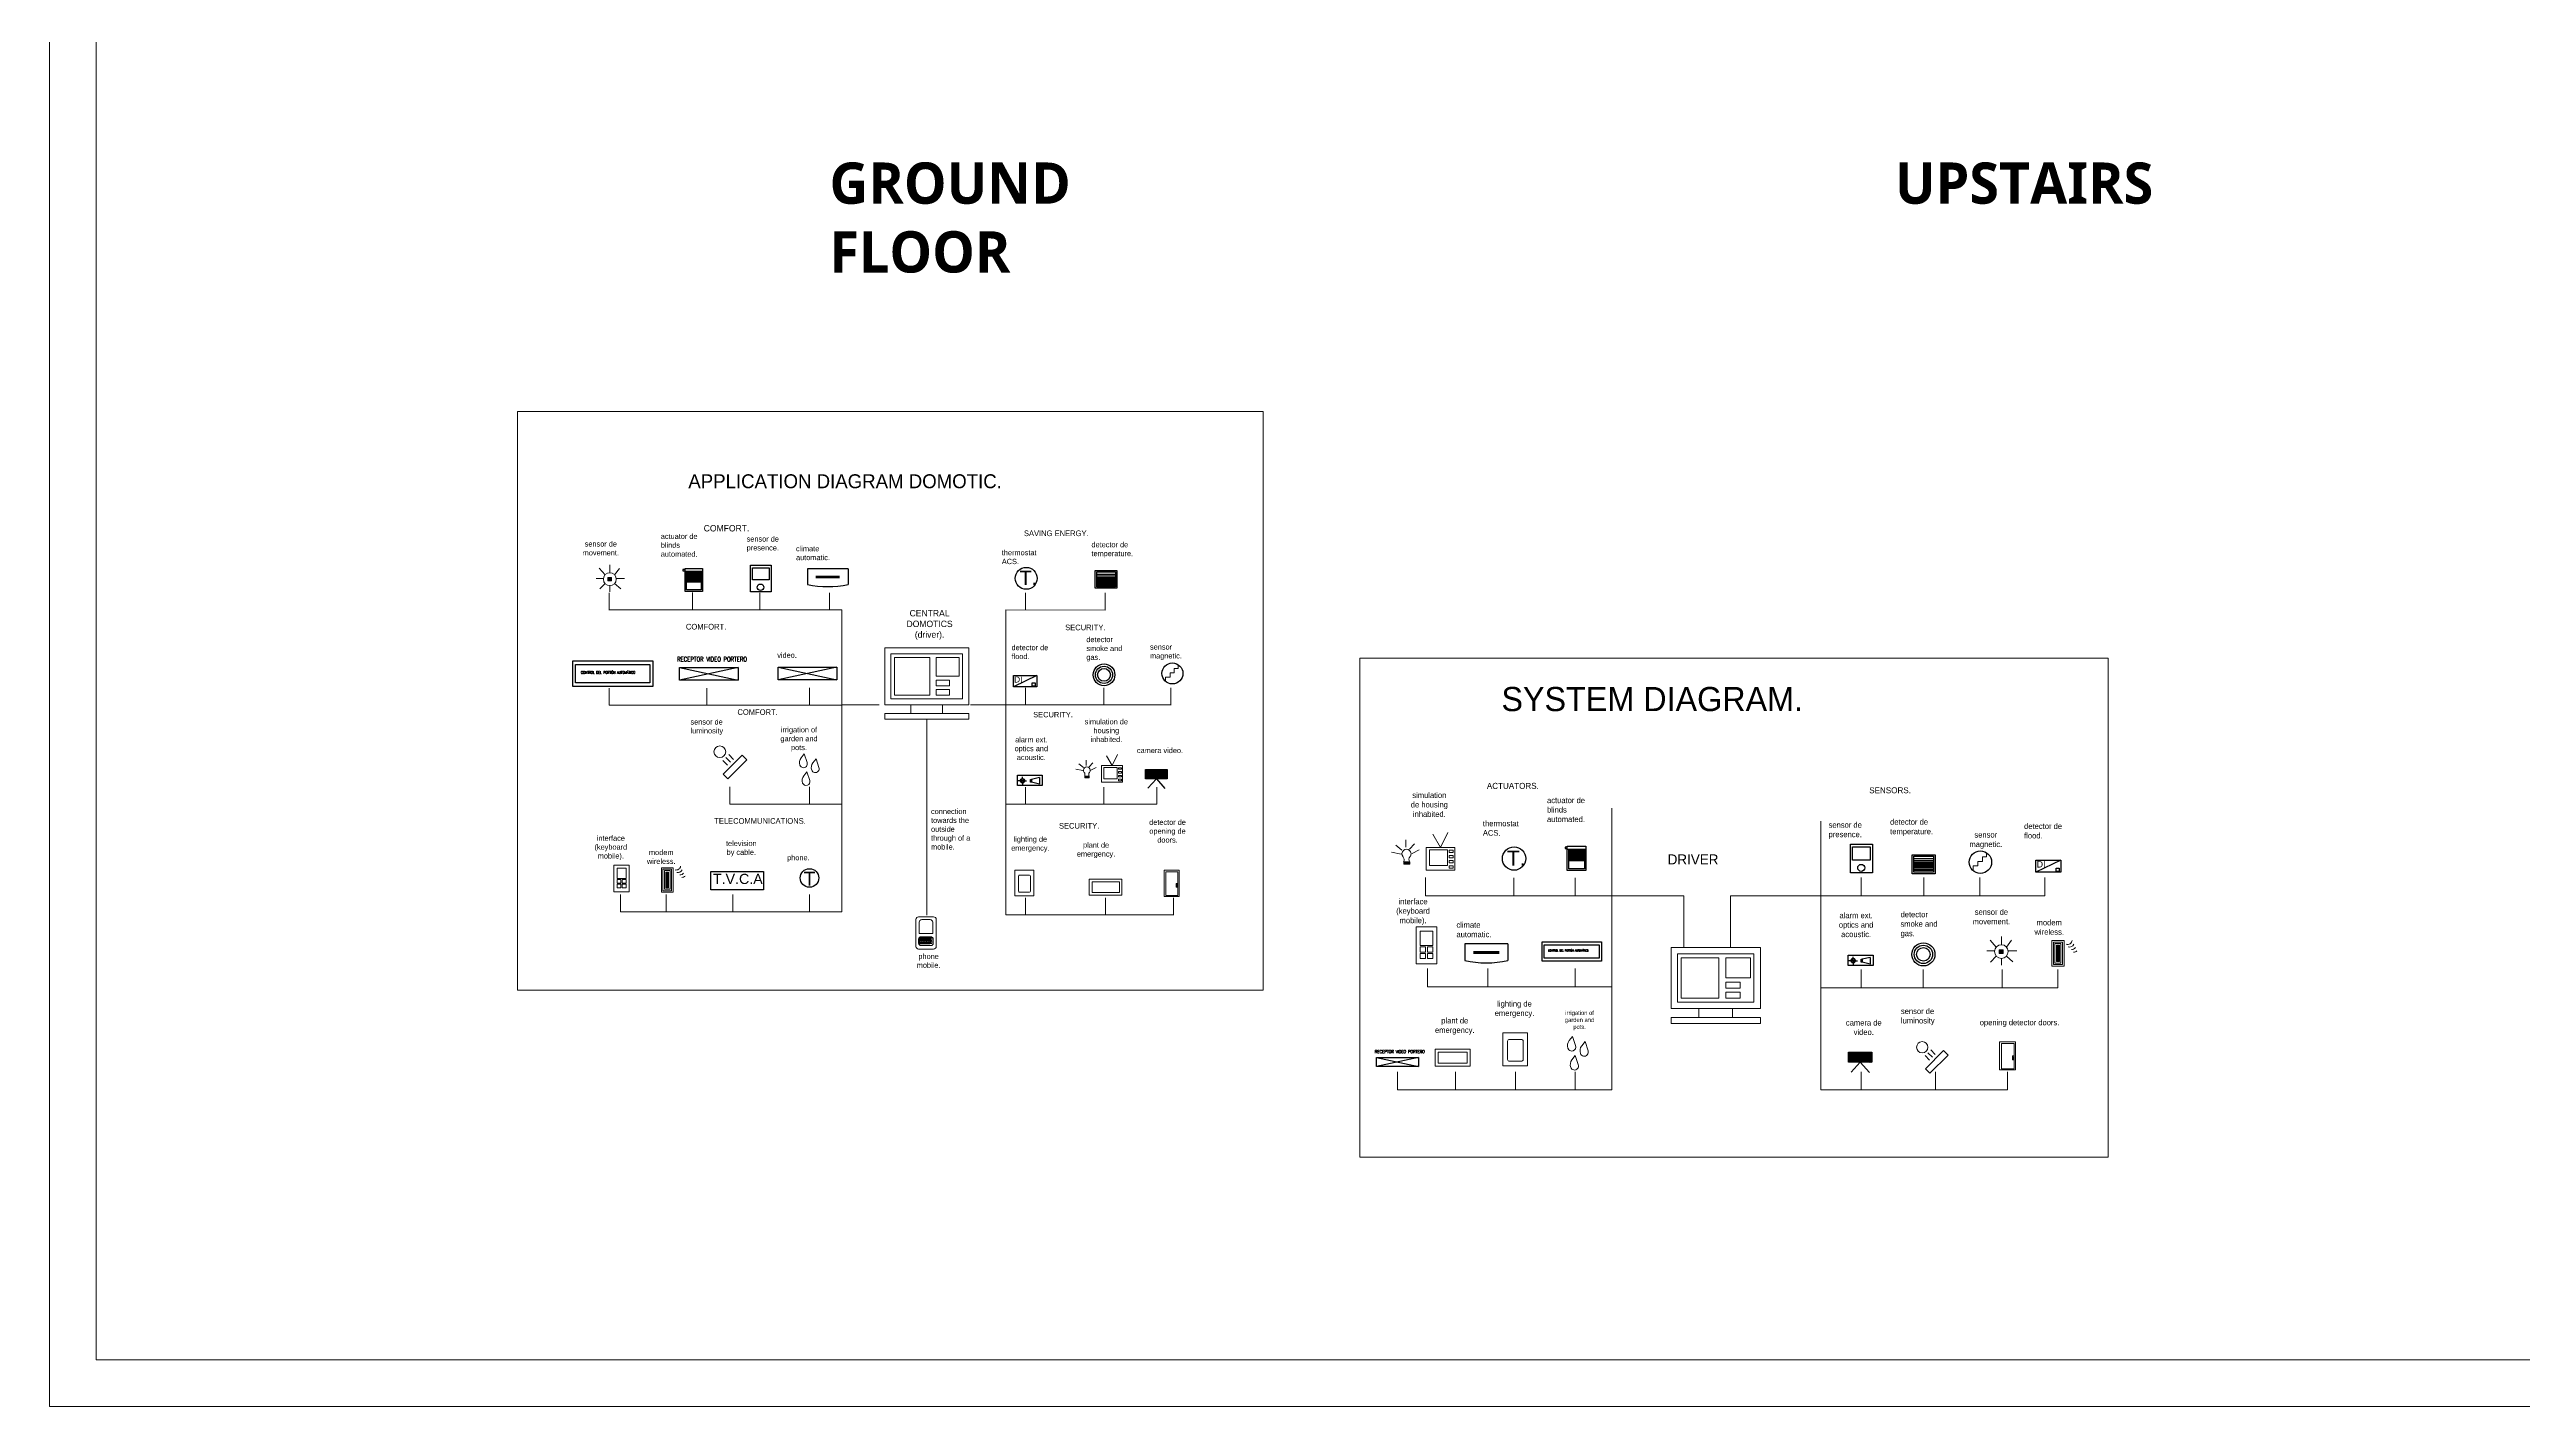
# Model space of a CAD drawing. Extents: x -111 to 1137, y -130 to 54.
# Drawn here: x 629.57 to 671.87, y -49.18 to -25.97 of the extents above; entities that cross this region are included whole.
import ezdxf
from ezdxf.enums import TextEntityAlignment as Align

# ---------------------------------------------------------------- set-up
doc = ezdxf.new("R2010")
doc.units = 0
doc.layers.get('0').update_dxf_attribs({"lineweight": 0})
for name, color, linetype in [('cableado de telefono', 230, 'Continuous'), ('simmbologia domotica', 160, 'Continuous'), ('TEXTO', 164, 'Continuous')]:
    doc.layers.add(name, color=color, linetype=linetype)
doc.layers.add('instalacion DOMOTICA', color=5, linetype='Continuous', lineweight=20)
doc.styles.add('simplex', font='simplex.shx', dxfattribs={"width": 0.8})

# ---------------------------------------------------------------- blocks, each defined once
blk = doc.blocks.new('hert')
at = {"layer": 'simmbologia domotica', "ltscale": 0.25}
for points in [[(540.34, 9.605), (540.576, 9.605), (540.576, 9.299), (540.34, 9.299)], [(540.363, 9.576), (540.551, 9.576), (540.551, 9.436), (540.363, 9.436)]]:
    blk.add_lwpolyline(points, close=True, dxfattribs=at)
blk.add_circle((540.455, 9.352), 0.0373, dxfattribs=at)
blk = doc.blocks.new('cdreerr')
at = {"layer": 'instalacion DOMOTICA', "ltscale": 0.25}
for p, q in [((540.423, 6.619), (540.423, 6.67)), ((540.423, 6.67), (540.474, 6.67)), ((540.474, 6.67), (540.474, 6.718)), ((540.474, 6.718), (540.522, 6.718)), ((540.522, 6.718), (540.522, 6.767)), ((540.522, 6.767), (540.566, 6.767)), ((540.566, 6.767), (540.566, 6.812))]:
    blk.add_line(p, q, dxfattribs=at)
at = {"layer": 'simmbologia domotica'}
blk.add_circle((540.501, 6.711), 0.12, dxfattribs=at)
blk = doc.blocks.new('xaasw')
at = {"layer": 'simmbologia domotica', "ltscale": 0.25}
blk.add_line((540.665, 6.091), (540.398, 5.962), dxfattribs=at)
for points in [[(540.398, 6.091), (540.665, 6.091), (540.665, 5.962), (540.398, 5.962)], [(540.648, 5.969), (540.614, 5.969), (540.614, 6.007), (540.648, 6.007)]]:
    blk.add_lwpolyline(points, close=True, dxfattribs=at)
at = {"layer": 'simmbologia domotica', "ltscale": 0.25, "insert": (540.406, 6.081), "char_height": 0.06837, "width": 0.02899, "attachment_point": 1}
blk.add_mtext('{\\f@Arial Unicode MS|b0|i0|c0|p34;DI}', dxfattribs=at)
blk = doc.blocks.new('hytr')
at = {"layer": 'simmbologia domotica', "ltscale": 0.25}
h = blk.add_hatch(color=256, dxfattribs=at)
edge = h.paths.add_edge_path()
edge.add_line((540.435, 5.828), (540.452, 5.845))
edge.add_line((540.452, 5.845), (540.437, 5.864))
edge.add_arc((540.452, 5.845), 0.0242, 127.8155, 225.6103)
edge = h.paths.add_edge_path()
edge.add_line((540.469, 5.862), (540.452, 5.845))
edge.add_line((540.452, 5.845), (540.467, 5.826))
edge.add_arc((540.452, 5.845), 0.0242, 307.8155, 405.6103)
blk.add_hatch(color=256, dxfattribs=at).paths.add_polyline_path([(540.537, 5.86), (540.55, 5.86), (540.55, 5.829), (540.537, 5.829)])
for p, q in [((540.428, 5.845), (540.405, 5.845)), ((540.435, 5.828), (540.469, 5.862)), ((540.467, 5.826), (540.437, 5.864)), ((540.452, 5.869), (540.452, 5.888)), ((540.476, 5.845), (540.497, 5.845)), ((540.635, 5.879), (540.55, 5.86)), ((540.635, 5.808), (540.55, 5.829)), ((540.635, 5.879), (540.635, 5.808)), ((540.452, 5.821), (540.452, 5.8))]:
    blk.add_line(p, q, dxfattribs=at)
for points in [[(540.398, 5.904), (540.665, 5.904), (540.665, 5.795), (540.398, 5.795)], [(540.537, 5.86), (540.55, 5.86), (540.55, 5.829), (540.537, 5.829)]]:
    blk.add_lwpolyline(points, close=True, dxfattribs=at)
blk.add_circle((540.452, 5.845), 0.0242, dxfattribs=at)
blk = doc.blocks.new('DETEC')
at = {"color": 5}
for radius in [0.241, 0.191, 0.141]:
    blk.add_circle((1767.032, 1060.601), radius, dxfattribs=at)
blk = doc.blocks.new('vdferte')
at = {"layer": 'instalacion DOMOTICA'}
for p, q in [((537.75, 3.743), (537.75, 3.12)), ((538.669, 3.743), (537.75, 3.743)), ((537.817, 3.432), (537.817, 3.679)), ((537.817, 3.679), (538.602, 3.679)), ((537.855, 3.225), (537.855, 3.639)), ((538.242, 3.639), (537.855, 3.639)), ((538.242, 3.432), (538.242, 3.639)), ((538.312, 3.432), (538.312, 3.639)), ((538.312, 3.639), (538.565, 3.639)), ((538.565, 3.432), (538.565, 3.639)), ((538.602, 3.432), (538.602, 3.679)), ((538.669, 3.743), (538.669, 3.12)), ((537.817, 3.432), (537.817, 3.184)), ((538.242, 3.225), (538.242, 3.432)), ((538.312, 3.432), (538.565, 3.432)), ((538.312, 3.328), (538.312, 3.39)), ((538.459, 3.39), (538.312, 3.39)), ((538.312, 3.328), (538.459, 3.328)), ((538.459, 3.328), (538.459, 3.39)), ((538.602, 3.432), (538.602, 3.184)), ((538.669, 3.12), (537.75, 3.12)), ((538.602, 3.184), (537.817, 3.184)), ((537.855, 3.225), (538.242, 3.225)), ((538.037, 3.12), (538.037, 3.026)), ((538.312, 3.225), (538.312, 3.287)), ((538.312, 3.287), (538.459, 3.287)), ((538.459, 3.225), (538.312, 3.225)), ((538.382, 3.12), (538.382, 3.026)), ((538.459, 3.287), (538.459, 3.225)), ((538.669, 3.026), (537.75, 3.026)), ((537.75, 3.026), (537.75, 2.964)), ((538.669, 2.964), (537.75, 2.964)), ((538.669, 3.026), (538.669, 2.964))]:
    blk.add_line(p, q, dxfattribs=at)
blk = doc.blocks.new('xasw')
at = {"layer": 'simmbologia domotica', "ltscale": 0.25}
blk.add_circle((540.504, 6.343), 0.125, dxfattribs=at)
at = {"layer": 'simmbologia domotica', "ltscale": 0.25, "insert": (540.428, 6.429), "char_height": 0.16139, "width": 0.10993, "attachment_point": 1}
blk.add_mtext('{\\f@Arial Unicode MS|b0|i0|c0|p34;T.}', dxfattribs=at)
blk = doc.blocks.new('frer')
at = {"layer": 'simmbologia domotica', "ltscale": 0.25}
for p, q in [((552.251, 27.597), (552.483, 27.597)), ((552.251, 27.575), (552.483, 27.575)), ((552.251, 27.554), (552.483, 27.554)), ((552.251, 27.537), (552.483, 27.537)), ((552.251, 27.522), (552.483, 27.522)), ((552.251, 27.506), (552.483, 27.506)), ((552.251, 27.489), (552.483, 27.489)), ((552.251, 27.472), (552.483, 27.472)), ((552.251, 27.458), (552.483, 27.458))]:
    blk.add_line(p, q, dxfattribs=at)
for points in [[(552.228, 27.641), (552.503, 27.641), (552.503, 27.417), (552.228, 27.417)], [(552.251, 27.623), (552.483, 27.623), (552.483, 27.434), (552.251, 27.434)]]:
    blk.add_lwpolyline(points, close=True, dxfattribs=at)
blk = doc.blocks.new('ndht')
at = {"layer": 'simmbologia domotica', "ltscale": 0.25}
for p, q in [((540.375, 8.761), (540.573, 8.761)), ((540.375, 8.748), (540.573, 8.748)), ((540.471, 8.762), (540.471, 8.692)), ((540.375, 8.734), (540.573, 8.734)), ((540.375, 8.722), (540.573, 8.722)), ((540.375, 8.71), (540.573, 8.71)), ((540.375, 8.698), (540.573, 8.698)), ((540.375, 8.685), (540.573, 8.685)), ((540.375, 8.67), (540.573, 8.67)), ((540.375, 8.655), (540.573, 8.655)), ((540.375, 8.639), (540.573, 8.639))]:
    blk.add_line(p, q, dxfattribs=at)
for points in [[(540.357, 8.807), (540.329, 8.807), (540.329, 8.788), (540.357, 8.788)], [(540.357, 8.819), (540.593, 8.819), (540.593, 8.511), (540.357, 8.511)], [(540.357, 8.819), (540.593, 8.819), (540.593, 8.778), (540.357, 8.778)], [(540.375, 8.778), (540.573, 8.778), (540.573, 8.532), (540.375, 8.532)]]:
    blk.add_lwpolyline(points, close=True, dxfattribs=at)
for points in [[(540.471, 8.762, 0.0306, 0, 0), (540.471, 8.778, 0, 0, 0)], [(540.471, 8.692, 0.0306, 0, 0), (540.471, 8.676, 0, 0, 0)]]:
    blk.add_lwpolyline(points, format="xyseb", dxfattribs=at)
blk = doc.blocks.new('sderrr')
at = {"layer": 'simmbologia domotica'}
for p, q in [((540.11, 4.185), (541.049, 4.185)), ((540.11, 3.983), (540.11, 4.185)), ((541.049, 4.185), (540.11, 3.983)), ((540.11, 4.185), (541.049, 3.983)), ((541.049, 3.983), (540.11, 3.983)), ((541.049, 4.185), (541.049, 3.983))]:
    blk.add_line(p, q, dxfattribs=at)
blk = doc.blocks.new('vfr4')
at = {"layer": 'simmbologia domotica', "xscale": 0.7109990691925423, "yscale": 0.7109990691925423, "zscale": 0.7109990691925423}
blk.add_blockref('sderrr', (156.117, 0.757), dxfattribs=at)
at = {"color": 5, "insert": (540.106, 3.854), "char_height": 0.04958, "attachment_point": 1, "style": 'simplex'}
blk.add_mtext_dynamic_manual_height_columns('RECEPTOR VIDEO PORTERO', width=1.86011, gutter_width=12.5, heights=[0], dxfattribs=at)
blk = doc.blocks.new('cder')
at = {"color": 5, "lineweight": 25}
for points in [[(586.675, 31.959), (587.718, 31.959), (587.718, 31.621), (586.675, 31.621)], [(586.711, 31.909), (587.68, 31.909), (587.68, 31.672), (586.711, 31.672)]]:
    blk.add_lwpolyline(points, close=True, dxfattribs=at)
at = {"color": 5, "insert": (586.782, 31.823), "char_height": 0.03334, "attachment_point": 1, "style": 'simplex'}
blk.add_mtext_dynamic_manual_height_columns('CONTROL DEL PORTÓN AUTOMÁTICO', width=0.80041, gutter_width=12.5, heights=[0], dxfattribs=at)
blk = doc.blocks.new('xcder')
at = {"layer": 'instalacion DOMOTICA', "ltscale": 0.25}
for points in [[(587.164, 29.102), (587.107, 29.029, 0.255981), (587.085, 28.898, 1), (587.216, 28.944), (587.164, 29.102)], [(587.379, 29.012), (587.322, 28.94, 0.255981), (587.3, 28.808, 1), (587.431, 28.854), (587.379, 29.012)], [(587.212, 28.776), (587.155, 28.703, 0.255981), (587.134, 28.572, 1), (587.264, 28.618), (587.212, 28.776)]]:
    blk.add_lwpolyline(points, format="xyb", dxfattribs=at)
blk = doc.blocks.new('sdee')
at = {"layer": 'instalacion DOMOTICA'}
for p, q in [((587.042, 27.177), (587.174, 27.044)), ((587.579, 27.324), (587.049, 26.794)), ((587.123, 27.258), (587.256, 27.126)), ((587.712, 27.192), (587.181, 26.661)), ((587.205, 27.34), (587.337, 27.207)), ((587.579, 27.324), (587.712, 27.192)), ((587.049, 26.794), (587.181, 26.661))]:
    blk.add_line(p, q, dxfattribs=at)
blk.add_circle((586.957, 27.419), 0.163, dxfattribs=at)
blk = doc.blocks.new('assde')
at = {"layer": 'instalacion DOMOTICA', "ltscale": 0.25}
for p, q in [((587.407, 32.292), (587.31, 32.463)), ((587.407, 32.292), (587.503, 32.484)), ((586.9, 32.204), (586.779, 32.231)), ((586.91, 32.258), (586.834, 32.322)), ((586.961, 32.295), (586.961, 32.388)), ((587.009, 32.271), (587.075, 32.338)), ((587.042, 32.213), (587.135, 32.261)), ((586.934, 32.103), (587.011, 32.103)), ((586.934, 32.098), (587.011, 32.098)), ((586.934, 32.092), (587.011, 32.092)), ((586.934, 32.085), (587.011, 32.085))]:
    blk.add_line(p, q, dxfattribs=at)
for points in [[(587.222, 32.292), (587.591, 32.292), (587.591, 32.001), (587.222, 32.001)], [(587.266, 32.259), (587.496, 32.259), (587.496, 32.061), (587.266, 32.061)], [(587.517, 32.255), (587.571, 32.255), (587.571, 32.227), (587.517, 32.227)], [(587.517, 32.187), (587.571, 32.187), (587.571, 32.16), (587.517, 32.16)], [(587.517, 32.122), (587.571, 32.122), (587.571, 32.094), (587.517, 32.094)], [(586.934, 32.106), (587.011, 32.106), (587.011, 32.077), (586.934, 32.077)], [(587.517, 32.054), (587.571, 32.054), (587.571, 32.026), (587.517, 32.026)]]:
    blk.add_lwpolyline(points, close=True, dxfattribs=at)
for centre, radius, start, end in [((586.97, 32.21), 0.0584, 320.9357, 219.8289), ((586.874, 32.132), 0.0647, 336.5099, 39.7573), ((587.061, 32.136), 0.059, 141.611, 210.5393)]:
    blk.add_arc(centre, radius, start, end, dxfattribs=at)
blk = doc.blocks.new('camara')
at = {"layer": 'simmbologia domotica', "ltscale": 0.25}
h = blk.add_hatch(dxfattribs=at)
h.set_pattern_fill('_USER', color=256, scale=0.004274, angle=45, style=0, pattern_type=0)
h.set_pattern_definition([(45, (-2129.9719227, -938.1488353), (-0.003021858807, 0.003021858807), [])])
h.paths.add_polyline_path([(587.051, 30.462), (587.051, 30.354), (587.299, 30.354), (587.299, 30.462)])
h.paths.add_polyline_path([(587.049, 30.386), (587.312, 30.386), (587.312, 30.43), (587.049, 30.43)], flags=9)
for q in [(587.078, 30.247), (587.273, 30.246)]:
    blk.add_line((587.176, 30.354), q, dxfattribs=at)
blk.add_lwpolyline([(587.051, 30.462), (587.299, 30.462), (587.299, 30.354), (587.051, 30.354)], close=True, dxfattribs=at)
blk.add_text('camara', height=0.0439, dxfattribs=at).set_placement((587.181, 30.408), align=Align.MIDDLE)
blk = doc.blocks.new('cdfer')
at = {"layer": 'instalacion DOMOTICA', "ltscale": 0.25}
blk.add_lwpolyline([(587.067, 28.668), (587.329, 28.668), (587.329, 28.318), (587.067, 28.318)], close=True, dxfattribs=at)
blk.add_lwpolyline([(587.136, 28.6), (587.263, 28.6, -0.414214), (587.283, 28.58), (587.283, 28.386, -0.414214), (587.263, 28.366), (587.136, 28.366, -0.414214), (587.116, 28.386), (587.116, 28.58, -0.414214)], format="xyb", close=True, dxfattribs=at)
blk = doc.blocks.new('sswe')
at = {"layer": 'simmbologia domotica', "ltscale": 0.25}
blk.add_circle((540.476, 7.597), 0.145, dxfattribs=at)
at = {"layer": 'simmbologia domotica', "ltscale": 0.25, "insert": (540.384, 7.694), "char_height": 0.2181, "width": 0.15713, "attachment_point": 1}
blk.add_mtext('{\\f@Arial Unicode MS|b0|i0|c0|p34;T}', dxfattribs=at)
blk = doc.blocks.new('television')
at = {"layer": 'simmbologia domotica', "ltscale": 0.25}
blk.add_lwpolyline([(540.362, 7.223), (541.014, 7.223), (541.014, 6.999), (540.362, 6.999)], close=True, dxfattribs=at)
at = {"layer": 'simmbologia domotica', "ltscale": 0.25, "insert": (540.388, 7.196), "char_height": 0.12582, "width": 0.87648, "attachment_point": 1}
blk.add_mtext('{\\f@Arial Unicode MS|b0|i0|c0|p34;T.V.C.A}', dxfattribs=at)
blk = doc.blocks.new('sder')
at = {"layer": 'instalacion DOMOTICA', "ltscale": 0.25}
h = blk.add_hatch(color=256, dxfattribs=at)
h.dxf.hatch_style = 1
h.paths.add_polyline_path([(540.388, 1.309), (540.388, 0.993), (540.444, 0.993), (540.444, 1.309)])
for points in [[(540.298, 1.399), (540.534, 1.399), (540.534, 0.903), (540.298, 0.903)], [(540.328, 1.369), (540.504, 1.369), (540.504, 0.933), (540.328, 0.933)], [(540.358, 1.339), (540.474, 1.339), (540.474, 0.963), (540.358, 0.963)], [(540.388, 1.309), (540.444, 1.309), (540.444, 0.993), (540.388, 0.993)]]:
    blk.add_lwpolyline(points, close=True, dxfattribs=at)
blk = doc.blocks.new('asder')
at = {"layer": 'instalacion DOMOTICA'}
for p, q in [((586.903, 29.739), (586.903, 28.668)), ((587.51, 29.739), (586.903, 29.739)), ((587.025, 29.204), (587.025, 29.62)), ((587.388, 29.62), (587.025, 29.62)), ((587.388, 29.204), (587.388, 29.62)), ((587.51, 29.739), (587.51, 28.668)), ((587.388, 29.204), (587.025, 29.204)), ((587.025, 29.161), (587.025, 29.013)), ((587.175, 29.161), (587.025, 29.161)), ((587.175, 29.013), (587.025, 29.013)), ((587.175, 28.97), (587.025, 28.97)), ((587.025, 28.821), (587.025, 28.97)), ((587.175, 28.821), (587.025, 28.821)), ((587.175, 29.161), (587.175, 29.013)), ((587.175, 28.821), (587.175, 28.97)), ((587.238, 29.161), (587.238, 29.013)), ((587.238, 29.161), (587.388, 29.161)), ((587.238, 29.013), (587.388, 29.013)), ((587.238, 28.821), (587.238, 28.97)), ((587.238, 28.97), (587.388, 28.97)), ((587.238, 28.821), (587.388, 28.821)), ((587.388, 29.161), (587.388, 29.013)), ((587.388, 28.821), (587.388, 28.97)), ((587.51, 28.668), (586.903, 28.668))]:
    blk.add_line(p, q, dxfattribs=at)
blk = doc.blocks.new('xdcf')
at = {"layer": 'simmbologia domotica'}
for p, q in [((536.87, 4.677), (536.87, 4.499)), ((537.331, 4.677), (536.87, 4.677)), ((537.331, 4.677), (537.331, 4.499))]:
    blk.add_line(p, q, dxfattribs=at)
at = {"layer": 'simmbologia domotica', "const_width": 0.0307}
blk.add_lwpolyline([(537.237, 4.585), (536.96, 4.585)], dxfattribs=at)
at = {"layer": 'simmbologia domotica'}
blk.add_arc((537.1, 5.523), 1.049, 257.3014, 282.6986, dxfattribs=at)
blk = doc.blocks.new('vfre')
at = {"layer": 'instalacion DOMOTICA', "ltscale": 0.25}
for points in [[(587.123, 27.195), (587.438, 27.195), (587.438, 26.649), (587.123, 26.649)], [(587.16, 27.161), (587.412, 27.161), (587.412, 26.67), (587.16, 26.67)], [(587.374, 26.92), (587.403, 26.92), (587.403, 26.843), (587.374, 26.843)], [(587.393, 26.896), (587.4, 26.896), (587.4, 26.887), (587.393, 26.887)], [(587.393, 26.884), (587.4, 26.884), (587.4, 26.865), (587.393, 26.865)]]:
    blk.add_lwpolyline(points, close=True, dxfattribs=at)
blk = doc.blocks.new('bafarra')
at = {"layer": 'instalacion DOMOTICA', "ltscale": 0.25}
h = blk.add_hatch(color=256, dxfattribs=at)
h.dxf.hatch_style = 1
h.paths.add_polyline_path([(534.59, 4.539), (534.633, 4.539), (534.633, 4.579), (534.59, 4.579)])
for p, q in [((534.541, 4.568), (534.458, 4.568)), ((534.559, 4.608), (534.493, 4.683)), ((534.559, 4.51), (534.497, 4.447)), ((534.614, 4.632), (534.614, 4.721)), ((534.667, 4.509), (534.737, 4.45)), ((534.668, 4.607), (534.723, 4.681)), ((534.78, 4.568), (534.686, 4.568)), ((534.613, 4.415), (534.614, 4.486))]:
    blk.add_line(p, q, dxfattribs=at)
blk.add_lwpolyline([(534.59, 4.579), (534.633, 4.579), (534.633, 4.539), (534.59, 4.539)], close=True, dxfattribs=at)
blk.add_circle((534.613, 4.559), 0.0731, dxfattribs=at)

msp = doc.modelspace()

# ---------------------------------------------------------------- linework, layer by layer
at = {"layer": 'instalacion DOMOTICA', "color": 1, "ltscale": 0.25}
for p, q in [((639.145, -35.558), (639.145, -35.263)), ((640.573, -35.555), (640.573, -35.26)), ((641.726, -35.558), (641.726, -35.263)), ((642.912, -35.558), (642.912, -35.263)), ((646.267, -35.558), (646.267, -35.263)), ((647.629, -35.558), (647.629, -35.263)), ((639.145, -35.555), (643.124, -35.555)), ((643.124, -35.555), (643.124, -37.182)), ((645.929, -40.77), (645.929, -35.555)), ((645.929, -35.555), (647.629, -35.558)), ((639.145, -37.185), (639.145, -36.891)), ((639.145, -37.185), (643.124, -37.185)), ((640.819, -37.185), (640.819, -36.891)), ((642.575, -37.183), (642.575, -36.889)), ((643.124, -37.185), (643.124, -40.716)), ((643.125, -37.181), (643.767, -37.181)), ((645.326, -37.181), (645.929, -37.181)), ((645.929, -37.178), (648.752, -37.178)), ((646.267, -37.182), (646.267, -36.887)), ((647.604, -37.182), (647.604, -36.887)), ((648.752, -37.182), (648.752, -36.887)), ((644.578, -37.421), (644.578, -40.773)), ((641.208, -38.875), (641.208, -38.581)), ((643.124, -38.875), (641.208, -38.875)), ((642.575, -38.875), (642.575, -38.581)), ((645.929, -38.875), (648.511, -38.878)), ((646.267, -38.878), (646.267, -38.584)), ((647.604, -38.878), (647.604, -38.584)), ((648.511, -38.878), (648.511, -38.584)), ((656.293, -43.765), (656.293, -38.946)), ((659.87, -43.765), (659.87, -39.17)), ((653.109, -40.447), (653.109, -40.133)), ((654.62, -40.449), (654.62, -40.136)), ((655.671, -40.449), (655.671, -40.136)), ((660.558, -40.447), (660.558, -40.133)), ((661.63, -40.447), (661.63, -40.133)), ((662.592, -40.447), (662.592, -40.133)), ((663.699, -40.447), (663.699, -40.133)), ((639.339, -40.716), (639.339, -40.422)), ((640.12, -40.716), (640.12, -40.422)), ((641.264, -40.716), (641.264, -40.422)), ((642.575, -40.716), (642.575, -40.422)), ((646.267, -40.773), (646.267, -40.479)), ((647.633, -40.773), (647.633, -40.479)), ((648.8, -40.773), (648.8, -40.479)), ((657.526, -40.447), (653.109, -40.447)), ((657.526, -40.447), (657.526, -41.331)), ((658.325, -40.447), (663.699, -40.447)), ((658.325, -40.447), (658.325, -41.331)), ((643.124, -40.716), (639.339, -40.716)), ((645.929, -40.77), (648.8, -40.77)), ((653.143, -42), (653.143, -41.686)), ((654.173, -42), (654.173, -41.686)), ((655.671, -42), (655.671, -41.686)), ((660.558, -42.021), (660.558, -41.707)), ((661.621, -42.021), (661.621, -41.707)), ((662.974, -42.021), (662.974, -41.707)), ((663.922, -42.021), (663.922, -41.707)), ((656.293, -42), (653.143, -42)), ((659.87, -42.021), (663.922, -42.021)), ((652.627, -43.765), (652.627, -43.452)), ((653.619, -43.765), (653.619, -43.452)), ((654.648, -43.765), (654.648, -43.452)), ((655.671, -43.765), (655.671, -43.452)), ((660.558, -43.765), (660.558, -43.452)), ((661.833, -43.765), (661.833, -43.452)), ((663.064, -43.765), (663.064, -43.452)), ((656.293, -43.765), (652.627, -43.765)), ((659.87, -43.765), (663.064, -43.765))]:
    msp.add_line(p, q, dxfattribs=at)
at = {"layer": 'instalacion DOMOTICA', "ltscale": 0.25}
for points in [[(704.84, 4.83), (629.573, 4.83), (629.573, -49.178), (704.84, -49.178)], [(704.04, 4.03), (630.373, 4.03), (630.373, -48.378), (704.04, -48.378)], [(651.984, -36.383), (664.785, -36.383), (664.785, -44.915), (651.984, -44.915)], [(647.357, -40.158), (647.917, -40.158), (647.917, -40.432), (647.357, -40.432)], [(647.405, -40.207), (647.874, -40.207), (647.874, -40.386), (647.405, -40.386)], [(644.455, -41.155), (644.485, -41.155), (644.485, -41.174), (644.455, -41.174)], [(644.455, -41.175), (644.485, -41.175), (644.485, -41.194), (644.455, -41.194)], [(644.455, -41.198), (644.485, -41.198), (644.485, -41.217), (644.455, -41.217)], [(644.455, -41.223), (644.485, -41.223), (644.485, -41.242), (644.455, -41.242)], [(644.455, -41.248), (644.485, -41.248), (644.485, -41.267), (644.455, -41.267)], [(644.485, -41.155), (644.514, -41.155), (644.514, -41.174), (644.485, -41.174)], [(644.485, -41.175), (644.514, -41.175), (644.514, -41.194), (644.485, -41.194)], [(644.485, -41.198), (644.514, -41.198), (644.514, -41.217), (644.485, -41.217)], [(644.485, -41.223), (644.514, -41.223), (644.514, -41.242), (644.485, -41.242)], [(644.485, -41.248), (644.514, -41.248), (644.514, -41.267), (644.485, -41.267)], [(644.514, -41.155), (644.544, -41.155), (644.544, -41.174), (644.514, -41.174)], [(644.514, -41.175), (644.544, -41.175), (644.544, -41.194), (644.514, -41.194)], [(644.514, -41.198), (644.544, -41.198), (644.544, -41.217), (644.514, -41.217)], [(644.514, -41.223), (644.544, -41.223), (644.544, -41.242), (644.514, -41.242)], [(644.514, -41.248), (644.544, -41.248), (644.544, -41.267), (644.514, -41.267)], [(644.544, -41.155), (644.573, -41.155), (644.573, -41.174), (644.544, -41.174)], [(644.544, -41.175), (644.573, -41.175), (644.573, -41.194), (644.544, -41.194)], [(644.544, -41.198), (644.573, -41.198), (644.573, -41.217), (644.544, -41.217)], [(644.544, -41.223), (644.573, -41.223), (644.573, -41.242), (644.544, -41.242)], [(644.544, -41.248), (644.573, -41.248), (644.573, -41.267), (644.544, -41.267)], [(644.573, -41.155), (644.603, -41.155), (644.603, -41.174), (644.573, -41.174)], [(644.573, -41.175), (644.603, -41.175), (644.603, -41.194), (644.573, -41.194)], [(644.573, -41.198), (644.603, -41.198), (644.603, -41.217), (644.573, -41.217)], [(644.573, -41.223), (644.603, -41.223), (644.603, -41.242), (644.573, -41.242)], [(644.573, -41.248), (644.603, -41.248), (644.603, -41.267), (644.573, -41.267)], [(644.603, -41.155), (644.632, -41.155), (644.632, -41.174), (644.603, -41.174)], [(644.603, -41.175), (644.632, -41.175), (644.632, -41.194), (644.603, -41.194)], [(644.603, -41.198), (644.632, -41.198), (644.632, -41.217), (644.603, -41.217)], [(644.603, -41.223), (644.632, -41.223), (644.632, -41.242), (644.603, -41.242)], [(644.603, -41.248), (644.632, -41.248), (644.632, -41.267), (644.603, -41.267)], [(644.644, -41.163), (644.663, -41.163), (644.663, -41.206), (644.644, -41.206)], [(644.644, -41.218), (644.663, -41.218), (644.663, -41.262), (644.644, -41.262)], [(653.273, -43.065), (653.871, -43.065), (653.871, -43.357), (653.273, -43.357)], [(653.325, -43.117), (653.824, -43.117), (653.824, -43.308), (653.325, -43.308)]]:
    msp.add_lwpolyline(points, close=True, dxfattribs=at)
at = {"layer": 'instalacion DOMOTICA', "color": 1, "ltscale": 0.25}
msp.add_lwpolyline([(637.58, -32.163), (650.331, -32.163), (650.331, -42.057), (637.58, -42.057)], close=True, dxfattribs=at)
at = {"layer": 'instalacion DOMOTICA', "ltscale": 0.25}
for points in [[(644.438, -40.804), (644.696, -40.804, -0.414214), (644.741, -40.849), (644.741, -41.31, -0.414214), (644.696, -41.355), (644.438, -41.355, -0.414214), (644.393, -41.31), (644.393, -40.849, -0.414214)], [(644.493, -40.852), (644.636, -40.852, -0.414214), (644.681, -40.897), (644.681, -41.091), (644.448, -41.091), (644.448, -40.897, -0.414214)], [(644.484, -41.144), (644.645, -41.144, -0.414214), (644.69, -41.188), (644.69, -41.252, -0.414214), (644.645, -41.297), (644.484, -41.297, -0.414214), (644.439, -41.252), (644.439, -41.188, -0.414214)]]:
    msp.add_lwpolyline(points, format="xyb", close=True, dxfattribs=at)
for centre, radius, start, end in [((640.292, -39.926), 0.0779, 255.7148, 349.5798), ((640.323, -39.969), 0.0779, 255.7148, 334.1886), ((640.356, -40.01), 0.0779, 270, 325.053), ((640.39, -40.052), 0.0779, 270, 315.9152), ((664.088, -41.193), 0.0831, 255.7148, 349.5798), ((664.12, -41.238), 0.0831, 255.7148, 334.1886), ((664.156, -41.282), 0.0831, 270, 325.053), ((664.191, -41.327), 0.0831, 270, 315.9152)]:
    msp.add_arc(centre, radius, start, end, dxfattribs=at)

# ---------------------------------------------------------------- block references
at = {"layer": 'cableado de telefono'}
for p, xscale, yscale, zscale in [((182.65, -41.148), 0.8465506300536371, 0.8465506300536371, 0.8465506300536371), ((185.496, -42.448), 0.8852997154658176, 0.8852997154658176, 0.8852997154658176)]:
    msp.add_blockref('sder', p, dxfattribs=dict(at, xscale=xscale, yscale=yscale, zscale=zscale))
at = {"layer": 'instalacion DOMOTICA'}
for name, p, xscale, yscale, zscale in [('bafarra', (-162.256, -41.864), 1.499053837060974, 1.499053837060974, 1.499053837060974), ('xdcf', (-162.256, -41.864), 1.499053837060974, 1.499053837060974, 1.499053837060974), ('vdferte', (-196.158, -42.051), 1.562097147265033, 1.562097147265033, 1.562097147265033), ('cder', (-131.231, -78.356), 1.312061317885351, 1.312061317885351, 1.312061317885351), ('cdreerr', (-161.46, -46.702), 1.499053837060974, 1.499053837060974, 1.499053837060974), ('sdee', (280.22, -54.836), 0.6147277644704183, 0.6147277644704183, 0.6147277644704183), ('xcder', (92.133, -65.296), 0.9373009946478768, 0.9373009946478768, 0.9373009946478768), ('assde', (68.906, -70.038), 0.9854164648584746, 0.9854164648584746, 0.9854164648584746), ('camara', (-231.702, -83.947), 1.499053837060974, 1.499053837060974, 1.499053837060974), ('assde', (-128.167, -82.581), 1.330477440797198, 1.330477440797198, 1.330477440797198), ('cdreerr', (-201.236, -50.594), 1.598211907475835, 1.598211907475835, 1.598211907475835), ('asder', (390.21, -52.538), 0.4242929946983182, 0.4242929946983182, 0.4242929946983182), ('cdfer', (-86.229, -75.767), 1.247408738019015, 1.247408738019015, 1.247408738019015), ('vfre', (167.957, -62.272), 0.8187040677533587, 0.8187040677533587, 0.8187040677533587), ('asder', (306.606, -58.527), 0.5901156235595844, 0.5901156235595844, 0.5901156235595844), ('xdcf', (-204.25, -48.742), 1.598211907475835, 1.598211907475835, 1.598211907475835), ('cder', (85.778, -72.246), 0.9704282315714257, 0.9704282315714257, 0.9704282315714257), ('vdferte', (-238.275, -47.565), 1.665425350091321, 1.665425350091321, 1.665425350091321), ('bafarra', (-191.467, -48.685), 1.598211907475835, 1.598211907475835, 1.598211907475835), ('cdfer', (-283.824, -88.608), 1.598211907475835, 1.598211907475835, 1.598211907475835), ('xcder', (68.869, -71.93), 0.9993007412409898, 0.9993007412409898, 0.9993007412409898), ('camara', (-277.887, -91.804), 1.598211907475835, 1.598211907475835, 1.598211907475835), ('sdee', (315.63, -59.195), 0.5894360009697176, 0.5894360009697176, 0.5894360009697176), ('vfre', (150.451, -66.68), 0.8728589710611571, 0.8728589710611571, 0.8728589710611571)]:
    msp.add_blockref(name, p, dxfattribs=dict(at, xscale=xscale, yscale=yscale, zscale=zscale))
at = {"layer": 'simmbologia domotica'}
for name, p, xscale, yscale, zscale in [('ndht', (-46.563, -46.061), 1.271394548201122, 1.271394548201122, 1.271394548201122), ('hert', (-168.435, -49.188), 1.499053837060974, 1.499053837060974, 1.499053837060974), ('xasw', (-163.965, -44.524), 1.499053837060974, 1.499053837060974, 1.499053837060974), ('frer', (-100.603, -72.325), 1.354624855502155, 1.354624855502155, 1.354624855502155), ('vfr4', (-169.339, -42.138), 1.499053837060974, 1.499053837060974, 1.499053837060974), ('sderrr', (66.376, -40.994), 1.065825882819861, 1.065825882819861, 1.065825882819861), ('xaasw', (-164.026, -45.81), 1.499053837060974, 1.499053837060974, 1.499053837060974), ('DETEC', (-713.342, -853.531), 0.7701907759466765, 0.7701907759466765, 0.7701907759466765), ('hytr', (-208.091, -47.716), 1.58072603936678, 1.58072603936678, 1.58072603936678), ('xasw', (-209.217, -49.945), 1.598211907475835, 1.598211907475835, 1.598211907475835), ('ndht', (-76.917, -51.549), 1.355493615905567, 1.355493615905567, 1.355493615905567), ('hert', (-203.201, -54.913), 1.598211907475835, 1.598211907475835, 1.598211907475835), ('frer', (-136.114, -79.663), 1.444229367019203, 1.444229367019203, 1.444229367019203), ('television', (-106.837, -50.026), 1.38374327946594, 1.38374327946594, 1.38374327946594), ('sswe', (51.114, -48.453), 1.094328718418029, 1.094328718418029, 1.094328718418029), ('xaasw', (-200.122, -49.57), 1.598211907475835, 1.598211907475835, 1.598211907475835), ('DETEC', (-789.35, -912.344), 0.8211366654845258, 0.8211366654845258, 0.8211366654845258), ('hytr', (-203.334, -50.896), 1.598211907475835, 1.598211907475835, 1.598211907475835), ('vfr4', (73.271, -47.213), 1.07195788868192, 1.07195788868192, 1.07195788868192)]:
    msp.add_blockref(name, p, dxfattribs=dict(at, xscale=xscale, yscale=yscale, zscale=zscale))

# ---------------------------------------------------------------- texts
at = {"layer": 'instalacion DOMOTICA', "ltscale": 0.25, "attachment_point": 1}
for s, width, insert, char_height in [('{\\fVani|b0|i0|c0|p34;APPLICATION DIAGRAM DOMOTIC.}', 7.41867, (640.5, -33.236), 0.23821), ('{\\C6;actuator de blinds automated}.', 0.66319, (640.029, -34.251), 0.09094), ('{\\fVani|b0|i0|c0|p34;COMFORT.}', 0.88698, (640.763, -34.104), 0.10961), ('{\\fVani|b0|i0|c0|p34;SAVING ENERGY.}', 1.10077, (646.24, -34.197), 0.09675), ('\\pxqc;{\\C6;sensor de movement.}', 0.66319, (638.672, -34.381), 0.09094), ('\\pxqc;{\\C6;sensor de presence.}', 0.66319, (641.442, -34.296), 0.09094), ('{\\C6;climate automatic.}', 0.66319, (642.342, -34.462), 0.09094), ('{\\C6;thermostat ACS.}', 0.66319, (645.862, -34.53), 0.09094), ('{\\C6;detector de temperature.}', 0.66319, (647.395, -34.394), 0.09094), ('{\\fVani|b0|i0|c0|p34;COMFORT.}', 0.88698, (640.459, -35.794), 0.09675), ('\\pxqc;{\\fVani|b0|i0|c0|p34;CENTRAL DOMOTICS (driver)}.', 0.88698, (644.183, -35.557), 0.1095), ('{\\fVani|b0|i0|c0|p34;SECURITY.}', 1.01615, (646.945, -35.807), 0.09675), ('{\\C6;video}.', 0.66319, (642.021, -36.284), 0.09094), ('{\\C6;detector de flood.}', 0.72631, (646.028, -36.154), 0.09094), ('{\\C6;detector smoke and gas.}', 0.72631, (647.308, -36.016), 0.09094), ('{\\C6;sensor magnetic.}', 0.66319, (648.397, -36.143), 0.09094), ('{\\fVani|b0|i0|c0|p34;SYSTEM DIAGRAM.}', 7.32754, (654.407, -36.873), 0.41328), ('{\\C6;sensor de luminosity}', 0.66319, (640.537, -37.425), 0.09094), ('{\\fVani|b0|i0|c0|p34;COMFORT.}', 0.88698, (641.34, -37.254), 0.09675), ('\\pxqc;{\\C6;irrigation of garden and pots.}', 0.66319, (642.061, -37.559), 0.09094), ('{\\fVani|b0|i0|c0|p34;SECURITY.}', 1.01615, (646.399, -37.3), 0.09206), ('\\pxqc;{\\C6;simulation de housing inhabited.}', 0.72631, (647.286, -37.421), 0.09094), ('\\pxqc;{\\C6;alarm ext. optics and acoustic.}', 0.72631, (646.003, -37.729), 0.09094), ('\\pxqc;{\\C6;camera video.}', 0.72631, (648.204, -37.913), 0.09094), ('\\pxqc;{\\C6;simulation de housing inhabited.}', 0.72631, (652.811, -38.675), 0.09695), ('{\\fVani|b0|i0|c0|p34;ACTUATORS.}', 0.88698, (654.158, -38.513), 0.10315), ('{\\C6;actuator de blinds automated}.', 0.66319, (655.187, -38.763), 0.09695), ('{\\fVani|b0|i0|c0|p34;SENSORS.}', 0.88698, (660.698, -38.588), 0.10315), ('{\\fVani|b0|i0|c0|p34;TELECOMMUNICATIONS.}', 0.88698, (640.943, -39.116), 0.09675), ('{\\C6;connection towards the outside through of a mobile.}', 0.72631, (644.652, -38.956), 0.09094), ('{\\fVani|b0|i0|c0|p34;SECURITY.}', 1.01615, (646.839, -39.199), 0.09675), ('\\pxqc;{\\C6;detector de opening de doors.}', 0.72631, (648.333, -39.141), 0.09094), ('{\\C6;thermostat ACS.}', 0.66319, (654.09, -39.159), 0.09695), ('\\pxqc;{\\C6;sensor de presence.}', 0.66319, (659.956, -39.184), 0.09695), ('{\\C6;detector de temperature.}', 0.66319, (661.055, -39.133), 0.09695), ('{\\C6;detector de flood.}', 0.72631, (663.347, -39.205), 0.09695), ('\\pxqc;{\\C6;interface (keyboard mobile).}', 0.66319, (638.843, -39.413), 0.09094), ('\\pxqc;{\\C6;modem wireless.}', 0.66319, (639.705, -39.657), 0.09094), ('\\pxqc;{\\C6;television by cable.}', 0.66319, (641.075, -39.502), 0.09094), ('\\pxqc;{\\C6;phone.}', 0.66319, (642.051, -39.746), 0.09094), ('\\pxqc;{\\C6;lighting de emergency.}', 0.72631, (645.987, -39.43), 0.09094), ('\\pxqc;{\\C6;plant de emergency.}', 0.72631, (647.111, -39.531), 0.09094), ('{\\fVani|b0|i0|c0|p34;DRIVER}', 0.88698, (657.251, -39.736), 0.17176), ('\\pxqc;{\\C6;sensor magnetic.}', 0.66319, (662.36, -39.352), 0.09695), ('\\pxqc;{\\C6;interface (keyboard mobile).}', 0.66319, (652.564, -40.493), 0.09695), ('{\\C6;climate automatic.}', 0.66319, (653.638, -40.894), 0.09695), ('\\pxqc;{\\C6;alarm ext. optics and acoustic.}', 0.72631, (660.11, -40.731), 0.09695), ('{\\C6;detector smoke and gas.}', 0.72631, (661.233, -40.715), 0.09695), ('\\pxqc;{\\C6;sensor de movement.}', 0.66319, (662.456, -40.673), 0.09695), ('\\pxqc;{\\C6;modem wireless.}', 0.66319, (663.445, -40.853), 0.09695), ('\\pxqc;{\\C6;phone mobile.}', 0.66319, (644.278, -41.434), 0.09094), ('\\pxqc;{\\C6;lighting de emergency.}', 0.72631, (654.268, -42.241), 0.09695), ('\\pxqc;{\\C6;plant de emergency.}', 0.72631, (653.246, -42.53), 0.09695), ('\\pxqc;{\\C6;irrigation of garden and pots.}', 0.66319, (655.412, -42.411), 0.07173), ('\\pxqc;{\\C6;camera de video.}', 0.72631, (660.241, -42.566), 0.09695), ('{\\C6;sensor de luminosity}', 0.66319, (661.24, -42.369), 0.09695), ('\\pxqc;{\\C6;opening detector doors.}', 1.9341, (662.302, -42.562), 0.09695)]:
    msp.add_mtext_dynamic_manual_height_columns(s, width=width, gutter_width=1.09, heights=[0], dxfattribs=dict(at, insert=insert, char_height=char_height))
at = {"layer": 'TEXTO', "char_height": 0.70592, "width": 6.66257, "attachment_point": 1}
for s, insert in [('{\\fSegoe UI Semibold|b0|i0|c0|p34;GROUND FLOOR}', (642.914, -27.904)), ('{\\fSegoe UI Semibold|b0|i0|c0|p34;UPSTAIRS}', (661.138, -27.904))]:
    msp.add_mtext(s, dxfattribs=dict(at, insert=insert))

doc.saveas('drawing.dxf')
